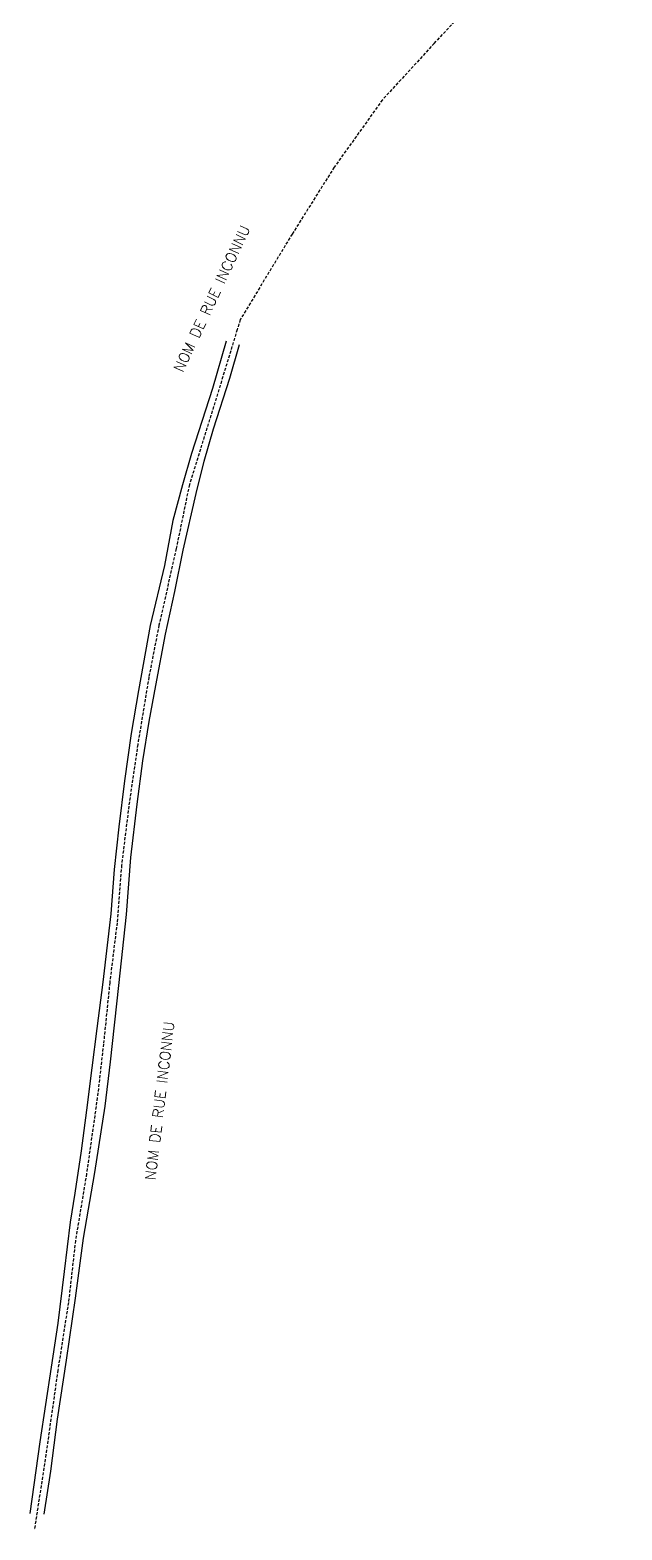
# Model space of a CAD drawing. Header units: millimetres. Extents: x 266000 to 267000, y 125000 to 126000.
# Drawn here: x 266498.4 to 266597.6, y 125384 to 125635.5 of the extents above; entities that cross this region are included whole.
import ezdxf
from ezdxf.enums import TextEntityAlignment as Align

# ---------------------------------------------------------------- set-up
doc = ezdxf.new("R2010")
doc.units = ezdxf.units.MM
doc.linetypes.add('DASHED', pattern=[0.75, 0.5, -0.25])
for name, color, linetype in [('W0001', 6, 'DASHED'), ('W0008', 7, 'CONTINUOUS'), ('W0989', 7, 'CONTINUOUS')]:
    doc.layers.add(name, color=color, linetype=linetype)
doc.styles.get("Standard").update_dxf_attribs({"font": 'romans.shx', "width": 0.85})

msp = doc.modelspace()

# ---------------------------------------------------------------- linework, layer by layer
at = {"layer": 'W0001'}
for points in [[(266566.17, 125633.24), (266579.76, 125647.87), (266591.89, 125664.15), (266597.63, 125670.8)], [(266566.17, 125633.24), (266557.47, 125623.76), (266549.39, 125612.47), (266542.35, 125601.27), (266533.64, 125586.93), (266533.13, 125585.27), (266529.85, 125574.49), (266525.11, 125559.26), (266522.91, 125548.53), (266520.01, 125535.69), (266518.32, 125526.98), (266516.46, 125515.71), (266514.96, 125505.36), (266513.75, 125495.46), (266512.99, 125485.8), (266511.77, 125475.8), (266510.72, 125465.48), (266509.68, 125456.47), (266507.87, 125443.71), (266506.01, 125432.51), (266504.84, 125422.16), (266503.07, 125410.82), (266501.06, 125396.64), (266499.13, 125384.01)]]:
    msp.add_lwpolyline(points, dxfattribs=at)
at = {"layer": 'W0008'}
for points in [[(266531.3, 125583.31), (266528.99, 125575.4), (266525.46, 125564.5), (266523.94, 125559.23), (266522.36, 125553.25), (266520.96, 125545.73), (266518.56, 125535.66), (266516.6, 125524.77), (266515.36, 125517.55), (266514.22, 125509.58), (266513.3, 125501.9), (266512.52, 125494.72), (266511.96, 125487.31), (266510.62, 125475.84), (266509.58, 125468.1), (266508.79, 125461.5), (266507.87, 125454.41), (266506.98, 125447.58), (266505.9, 125440.49), (266505.13, 125435.62), (266504.12, 125427.32), (266503.05, 125418.7), (266501.97, 125411.32), (266500.03, 125398.8), (266498.4, 125386.75)], [(266500.78, 125386.67), (266501.9, 125393.89), (266503, 125402.61), (266504.54, 125412.48), (266506.05, 125422.86), (266507.39, 125432.92), (266509.29, 125443.96), (266511, 125455.04), (266511.88, 125462.48), (266513.27, 125475.29), (266514.58, 125487.21), (266515.31, 125496.74), (266516.34, 125505.69), (266517.32, 125512.95), (266518.38, 125519.55), (266519.47, 125525.59), (266521.09, 125534.19), (266522.66, 125541.35), (266524.07, 125548.25), (266526.27, 125557.79), (266527.59, 125563.22), (266529.18, 125568.62), (266531.88, 125577.13), (266533.53, 125582.76)]]:
    msp.add_lwpolyline(points, dxfattribs=at)

# ---------------------------------------------------------------- texts
at = {"layer": 'W0989'}
for rotation, p in [(64.8869, (266528.88, 125590.45)), (83.114, (266520.13, 125455.96))]:
    msp.add_text('NOM DE RUE INCONNU', height=1.75, rotation=rotation, dxfattribs=at).set_placement(p, align=Align.MIDDLE_CENTER)

doc.saveas('drawing.dxf')
